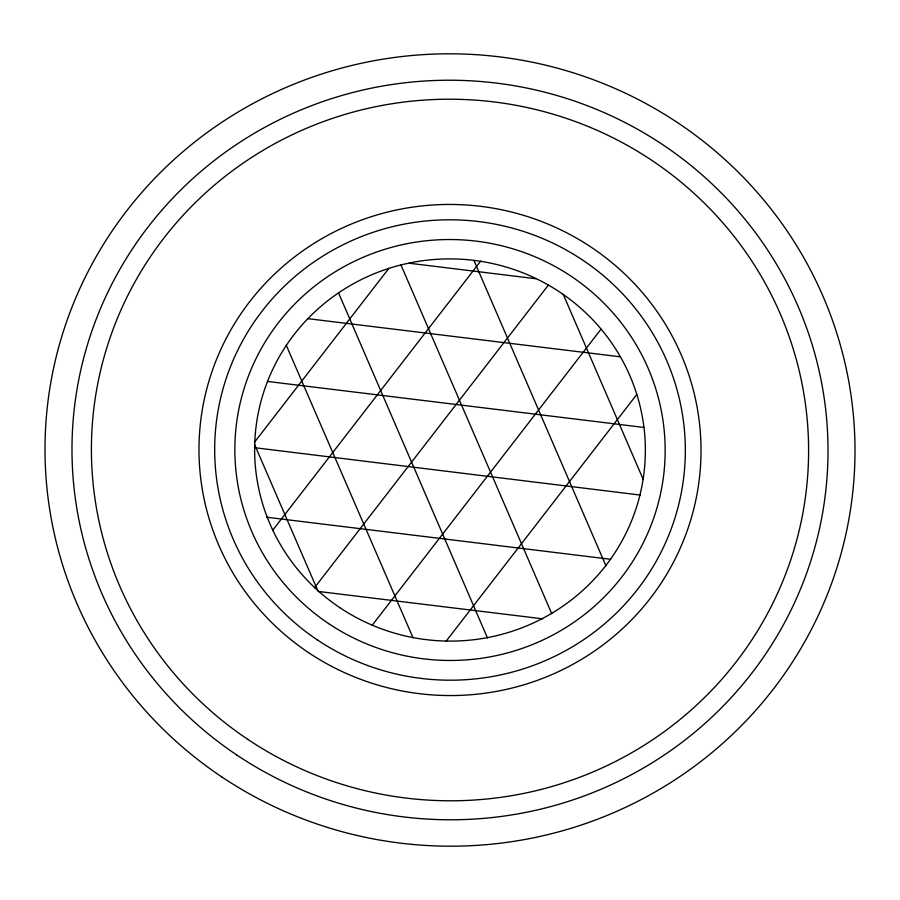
<?xml version="1.0" encoding="UTF-8"?>
<svg xmlns="http://www.w3.org/2000/svg" width="900" height="900" viewBox="0 0 900 900"><rect width="100%" height="100%" fill="white"/><g stroke="black" fill="none" stroke-linecap="round" stroke-linejoin="round"><path stroke-width="1.35" d="M254.509 442.204L388.879 268.324M272.678 530.269L480.645 261.157M314.483 587.768L548.325 285.165M372.105 625.387L601.009 329.186M446.096 641.227L636.727 394.549M409.219 263.227L535.95 278.741M307.811 318.656L620.415 356.827M267.705 381.454L644.096 427.466M254.498 447.683L640.136 495.045M266.816 517.241L610.639 559.294M318.206 591.435L542.61 618.817M286.279 345.296L413.077 637.864M563.243 294.368L643.252 479.498M473.906 260.37L605.992 565.92M400.95 264.938L551.745 613.676M338.524 292.86L487.496 637.999M254.576 444.532L317.835 590.704M221.625 776.812A405.011 396.169 2.2 0 0 853.852 480.544A405.011 396.169 2.2 0 0 274.523 92.644A405.011 396.169 2.2 0 0 221.625 776.812M339.84 607.646A195.368 191.093 2.2 0 0 644.805 464.738A195.368 191.093 2.2 0 0 365.355 277.627A195.368 191.093 2.2 0 0 339.84 607.646M328.68 623.621A215.167 210.465 2.2 0 0 664.549 466.223A215.167 210.465 2.2 0 0 356.782 260.156A215.167 210.465 2.2 0 0 328.68 623.621M317.306 639.889A235.339 230.197 2.2 0 0 684.664 467.752A235.339 230.197 2.2 0 0 348.041 242.359A235.339 230.197 2.2 0 0 317.306 639.889M308.452 652.556A251.021 245.542 2.2 0 0 700.301 468.934A251.021 245.542 2.2 0 0 341.246 228.51A251.021 245.542 2.2 0 0 308.452 652.556M247.792 739.361A358.605 350.775 2.2 0 0 807.581 477.045A358.605 350.775 2.2 0 0 294.626 133.594A358.605 350.775 2.2 0 0 247.792 739.361M236.835 755.033A378.034 369.776 2.2 0 0 826.942 478.507A378.034 369.776 2.2 0 0 286.211 116.46A378.034 369.776 2.2 0 0 236.835 755.033"/></g></svg>
